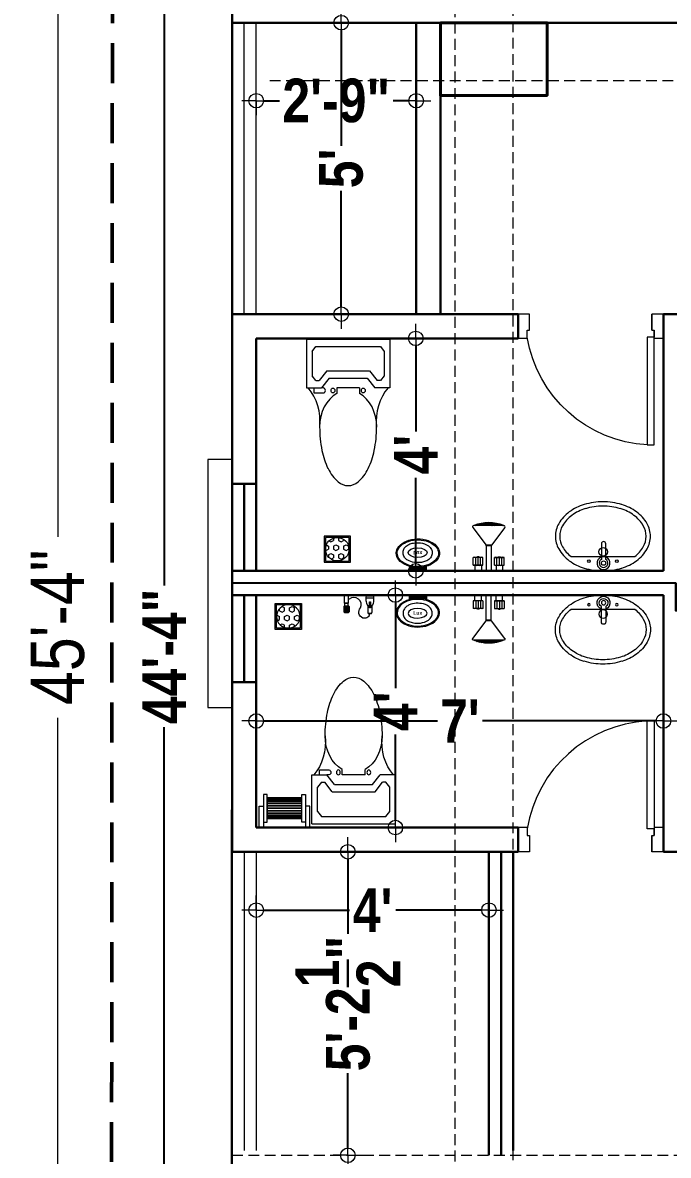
# Model space of a CAD drawing. Header units: inches. Extents: x 64086 to 138972, y -13497 to 16809.
# Drawn here: x 96686.6 to 96819.8, y -10682.4 to -10448.5 of the extents above; entities that cross this region are included whole.
import ezdxf

# ---------------------------------------------------------------- set-up
doc = ezdxf.new("R2010")
doc.units = ezdxf.units.IN
doc.header["$LTSCALE"] = 0.5
doc.header["$MEASUREMENT"] = 0
doc.header["$PDMODE"] = 2
doc.linetypes.add('DASHED', pattern=[0.75, 0.5, -0.25])
doc.layers.get('0').update_dxf_attribs({"lineweight": 13})
for name, color, linetype, lineweight in [('A-TOIL', 6, 'Continuous', 15), ('BEAM 2', 87, 'Continuous', 15), ('Boundary', 6, 'DASHED', 50), ('Column', 1, 'Continuous', 40), ('DIM', 5, 'Continuous', 13), ('e-tv+tel', 5, 'Continuous', 25), ('fixture', 24, 'Continuous', 13), ('fur', 42, 'Continuous', 15), ('FURNITUER', 45, 'Continuous', 15), ('P-BASIN1', 6, 'Continuous', 15), ('P-COMMODE', 6, 'Continuous', 15), ('P-FLOOR-DRAIN', 4, 'Continuous', 15), ('P-SH', 6, 'Continuous', 15), ('P-SHOWER', 7, 'Continuous', 15), ('railing', 30, 'Continuous', 15), ('Raling', 35, 'Continuous', 20), ('TEXT', 7, 'Continuous', 13), ('TEXT-IN', 7, 'Continuous', 15), ('Tree', 94, 'Continuous', 0), ('WALL', 7, 'Continuous', 30), ('WALL-0', 7, 'Continuous', 18), ('Wall_20', 253, 'Continuous', 20)]:
    doc.layers.add(name, color=color, linetype=linetype, lineweight=lineweight)
doc.styles.add('1', font='ARIALN.TTF')
doc.styles.get("Standard").update_dxf_attribs({"font": 'ARIALNB.TTF'})
doc.linetypes.add('BATTING', pattern='A,0.0001,-0.1,[134,ltypeshp.shx,S=0.1,R=0,X=-0.1,Y=0],-0.2,[134,ltypeshp.shx,S=0.1,R=180,X=0.1,Y=0],-0.1', length=0.4001)
doc.dimstyles.new('Column Dim', dxfattribs={"dimtxt": 9, "dimasz": 1.5, "dimexe": 13.25, "dimexo": 11, "dimgap": 1, "dimtad": 0, "dimdec": 1, "dimzin": 0, "dimdsep": 46, "dimlunit": 4, "dimtxsty": 'Standard', "dimblk": 'DIM', "dimcen": 0, "dimse1": 1, "dimse2": 1, "dimclrd": 5, "dimclre": 5, "dimclrt": 7, "dimadec": 0, "dimazin": 0, "dimtfac": 1, "dimtdec": 1, "dimtofl": 0, "dimtmove": 2, "dimatfit": 3, "dimldrblk": 'DIM', "dimfxl": 1, "dimtolj": 1, "dimtzin": 0, "dimarcsym": 0})
doc.dimstyles.new('DIM-1-2', dxfattribs={"dimtxt": 8, "dimasz": 1.75, "dimexe": 3, "dimexo": 2, "dimgap": 3, "dimtad": 0, "dimdec": 0, "dimzin": 3, "dimdsep": 46, "dimlunit": 4, "dimtxsty": '1', "dimblk": 'OBLIQUE', "dimcen": 1, "dimdle": 2, "dimclrd": 256, "dimclre": 256, "dimclrt": 256, "dimadec": 0, "dimazin": 0, "dimtfac": 0.75, "dimtdec": 0, "dimtmove": 1, "dimatfit": 3, "dimldrblk": 'OBLIQUE', "dimfxl": 1, "dimtolj": 1, "dimtzin": 0, "dimlwd": -1, "dimlwe": -1, "dimarcsym": 0})
pattern_1 = [(225, (19362.28457, 30685.39488), (-0.0883883476, 0.0883883476), [])]

# ---------------------------------------------------------------- blocks, each defined once
blk = doc.blocks.new('_Oblique')
at = {"color": 0, "linetype": 'ByBlock', "lineweight": -2}
blk.add_line((-0.5, -0.5), (0.5, 0.5), dxfattribs=at)
blk = doc.blocks.new('*D553')
at = {"layer": 'Defpoints', "color": 0, "lineweight": 30, "ltscale": 3, "transparency": 16777216}
for p in [(96729.86, -10301.34), (96693.86, -10845.36), (96705.83, -10845.36)]:
    blk.add_point(p, dxfattribs=at)
at = {"layer": 'TEXT', "ltscale": 3, "transparency": 16777216}
for p, q in [((96693.86, -10299.34), (96693.86, -10554.67)), ((96695.86, -10301.34), (96690.86, -10301.34)), ((96693.86, -10847.36), (96693.86, -10592.04)), ((96695.86, -10845.36), (96690.86, -10845.36))]:
    blk.add_line(p, q, dxfattribs=at)
at = {"layer": 'TEXT', "ltscale": 3, "transparency": 16777216, "xscale": 1.75, "yscale": 1.75, "zscale": 1.75}
for p, rotation in [((96693.86, -10301.34), 90), ((96693.86, -10845.36), 270)]:
    blk.add_blockref('_Oblique', p, dxfattribs=dict(at, rotation=rotation))
at = {"layer": 'TEXT', "ltscale": 3, "transparency": 16777216, "insert": (96693.86, -10573.35), "char_height": 11, "attachment_point": 5, "rotation": 90, "style": '1'}
blk.add_mtext('\\A1;45\'-4"', dxfattribs=at)
blk = doc.blocks.new('toilet d')
at = {"layer": 'railing'}
for p, q in [((98951.72, -21113.88), (98951.72, -21091.64)), ((98951.72, -21091.64), (98953.15, -21091.64)), ((98953.15, -21091.64), (98953.15, -21113.88)), ((98925.06, -21118.64), (98925.06, -21113.64)), ((98927, -21113.64), (98925.06, -21113.64)), ((98926.96, -21113.88), (98926.96, -21115.31)), ((98926.96, -21113.88), (98926.96, -21115.31)), ((98953.15, -21113.88), (98951.72, -21113.88)), ((98955.06, -21113.64), (98953.15, -21113.64)), ((98953.15, -21113.88), (98953.15, -21115.31)), ((98953.15, -21115.31), (98953.15, -21113.88)), ((98955.06, -21113.64), (98955.06, -21118.64)), ((98926.96, -21115.31), (98927.44, -21115.31)), ((98927.44, -21115.31), (98927.44, -21118.64)), ((98927.44, -21115.31), (98927.44, -21118.64)), ((98952.68, -21115.31), (98952.68, -21118.64)), ((98952.68, -21118.64), (98952.68, -21115.31)), ((98952.68, -21115.31), (98953.15, -21115.31)), ((98927.44, -21118.64), (98925.06, -21118.64)), ((98955.06, -21118.64), (98952.68, -21118.64))]:
    blk.add_line(p, q, dxfattribs=at)
blk.add_arc((98953.17, -21118.15), 26.55, 93.112, 170.7406, dxfattribs=at)
blk = doc.blocks.new('p-basin11')
at = {"lineweight": 13}
for p, q in [((-0.49, 4.45), (-0.49, 0.85)), ((0.5, 0.86), (0.5, 4.45)), ((-7.44, 1.49), (7.15, 1.49))]:
    blk.add_line(p, q, dxfattribs=at)
for centre, radius in [((-0.08, 2.58), 0.99), ((-3.35, 0.44), 0.298), ((0, 0), 0.495), ((3.06, 0.44), 0.298)]:
    blk.add_circle(centre, radius, dxfattribs=at)
for centre, radius, start, end in [((-1.18, 2.6), 11.33, 106.7647, 126.0274), ((-0.15, -0.85), 14.92, 90, 106.7647), ((-0.15, -0.85), 13.93, 90, 106.7647), ((-0.15, -0.85), 13.93, 90, 106.7647), ((-0.15, -0.85), 14.92, 73.2353, 90), ((-0.15, -0.85), 13.93, 73.2353, 90), ((-0.15, -0.85), 13.93, 73.2353, 90), ((0.89, 2.6), 11.33, 53.9726, 73.2353), ((-2.77, 4.78), 8.63, 126.0274, 150.3366), ((-2.77, 4.78), 7.64, 126.0274, 150.3366), ((-2.77, 4.78), 7.64, 126.0274, 150.3366), ((-1.18, 2.6), 10.34, 106.7647, 126.0274), ((-1.18, 2.6), 10.34, 106.7647, 126.0274), ((0.89, 2.6), 10.34, 53.9726, 73.2353), ((0.89, 2.6), 10.34, 53.9726, 73.2353), ((2.48, 4.78), 7.64, 29.6634, 53.9726), ((2.48, 4.78), 8.63, 29.6634, 53.9726), ((-5.2, 6.16), 5.84, 150.3366, 180), ((-5.2, 6.16), 4.85, 150.3366, 180), ((-5.2, 6.16), 4.85, 150.3366, 180), ((4.9, 6.16), 4.85, 0, 29.6634), ((4.9, 6.16), 4.85, 360, 29.6634), ((4.9, 6.16), 5.84, 0, 29.6634), ((-5.2, 6.16), 5.84, 180, 209.6634), ((-5.2, 6.16), 4.85, 180, 209.6634), ((4.9, 6.16), 4.85, 330.3366, 0), ((4.9, 6.16), 5.84, 330.3366, 0), ((-2.77, 7.54), 8.63, 209.6634, 233.9726), ((-2.77, 7.54), 7.64, 209.6634, 232.3), ((0, 4.45), 0.495, 0, 180), ((2.48, 7.54), 7.64, 307.7, 330.3366), ((2.48, 7.54), 8.63, 306.0274, 330.3366), ((-1.18, 9.72), 11.33, 233.9726, 253.2353), ((0, 0), 1.48, 109.6514, 70.3603), ((0, 0), 0.99, 120.3431, 59.7554), ((0.89, 9.72), 11.33, 286.7647, 306.0274), ((-0.15, 13.16), 14.92, 253.2353, 270), ((-0.15, 13.16), 14.92, 270, 286.7647)]:
    blk.add_arc(centre, radius, start, end, dxfattribs=at)
blk = doc.blocks.new('pp-sh')
at = {"ltscale": 0.01}
h = blk.add_hatch(dxfattribs=at)
h.set_pattern_fill('ANSI31', color=256, style=0)
h.set_pattern_definition(pattern_1)
h.paths.add_polyline_path([(18743.58, 25839.35), (18749.1, 25839.35, 0.199471)])
h = blk.add_hatch(dxfattribs=at)
h.set_pattern_fill('ANSI31', color=256, style=0)
h.set_pattern_definition(pattern_1)
h.paths.add_polyline_path([(18745.89, 25835.65), (18746.8, 25835.65, -0.163612), (18746.84, 25835.78), (18745.84, 25835.78, -0.163612)])
for p, q in [((18743.4, 25839), (18745.84, 25835.78)), ((18749.1, 25839.35), (18743.58, 25839.35)), ((18749.28, 25839), (18746.84, 25835.78)), ((18746.84, 25835.78), (18745.84, 25835.78)), ((18746.8, 25835.65), (18745.89, 25835.65)), ((18745.89, 25835.65), (18745.89, 25831.13)), ((18746.8, 25835.65), (18746.8, 25831.13)), ((18745.28, 25833.51), (18743.51, 25833.51)), ((18743.51, 25832.08), (18743.51, 25833.51)), ((18745.28, 25832.08), (18743.51, 25832.08)), ((18743.8, 25832.04), (18743.8, 25831.13)), ((18743.95, 25832.08), (18743.95, 25833.51)), ((18744.54, 25833.62), (18744.26, 25833.62)), ((18744.26, 25833.59), (18744.26, 25833.62)), ((18744.4, 25833.59), (18744.4, 25833.62)), ((18744.4, 25832.08), (18744.4, 25833.51)), ((18744.54, 25833.59), (18744.54, 25833.62)), ((18744.84, 25832.08), (18744.84, 25833.51)), ((18744.99, 25832.04), (18744.99, 25831.13)), ((18745.28, 25832.08), (18745.28, 25833.51)), ((18747.4, 25832.08), (18747.4, 25833.51)), ((18747.4, 25833.51), (18749.17, 25833.51)), ((18747.4, 25832.08), (18749.17, 25832.08)), ((18747.69, 25832.04), (18747.69, 25831.13)), ((18747.84, 25832.08), (18747.84, 25833.51)), ((18748.15, 25833.59), (18748.15, 25833.62)), ((18748.15, 25833.62), (18748.42, 25833.62)), ((18748.29, 25833.59), (18748.29, 25833.62)), ((18748.29, 25832.08), (18748.29, 25833.51)), ((18748.42, 25833.59), (18748.42, 25833.62)), ((18748.73, 25832.08), (18748.73, 25833.51)), ((18748.88, 25832.04), (18748.88, 25831.13)), ((18749.17, 25832.08), (18749.17, 25833.51)), ((18748.88, 25831.13), (18743.8, 25831.13)), ((18746.8, 25831.13), (18745.89, 25831.13))]:
    blk.add_line(p, q, dxfattribs=at)
for centre, radius, start, end in [((18743.58, 25839.13), 0.222, 90, 216.0286), ((18746.34, 25832.71), 7.19, 67.4384, 112.5616), ((18749.1, 25839.13), 0.222, 323.9714, 90), ((18745.67, 25835.65), 0.222, 0, 37.1678), ((18747.02, 25835.65), 0.222, 142.8322, 180), ((18743.73, 25832.87), 0.68, 70.9882, 109.0118), ((18743.73, 25832.72), 0.68, 250.9882, 289.0118), ((18743.73, 25833.55), 0, 152.3346, 180), ((18744.4, 25832.37), 1.22, 68.7379, 111.2621), ((18744.18, 25832.87), 0.68, 70.9882, 109.0118), ((18744.18, 25832.72), 0.68, 250.9882, 289.0118), ((18744.62, 25832.87), 0.68, 70.9882, 109.0118), ((18744.62, 25832.72), 0.68, 250.9882, 289.0118), ((18745.06, 25832.87), 0.68, 70.9882, 109.0118), ((18745.06, 25832.72), 0.68, 250.9882, 289.0118), ((18747.62, 25832.87), 0.68, 70.9882, 109.0118), ((18747.62, 25832.72), 0.68, 250.9882, 289.0118), ((18748.29, 25832.37), 1.22, 68.7379, 111.2621), ((18748.06, 25832.87), 0.68, 70.9882, 109.0118), ((18748.06, 25832.72), 0.68, 250.9882, 289.0118), ((18748.51, 25832.87), 0.68, 70.9882, 109.0118), ((18748.51, 25832.72), 0.68, 250.9882, 289.0118), ((18748.95, 25832.87), 0.68, 70.9882, 109.0118), ((18748.95, 25832.72), 0.68, 250.9882, 289.0118), ((18748.95, 25833.55), 0, 0, 27.6654)]:
    blk.add_arc(centre, radius, start, end, dxfattribs=at)
blk = doc.blocks.new('RY')
at = {"layer": 'fixture'}
for p, q in [((227073.05, -59649.09), (227072.37, -59649.09)), ((227073.05, -59649.32), (227072.43, -59649.32)), ((227073.05, -59649.54), (227072.48, -59649.54)), ((227073.05, -59649.76), (227072.52, -59649.76)), ((227073.05, -59649.98), (227072.56, -59649.98)), ((227073.05, -59650.2), (227072.59, -59650.2)), ((227073.05, -59650.42), (227072.61, -59650.42)), ((227073.05, -59650.64), (227072.62, -59650.64)), ((227073.05, -59651.08), (227072.62, -59651.08)), ((227073.05, -59650.86), (227072.63, -59650.86)), ((227073.05, -59652.62), (227073.05, -59649.09)), ((227072.39, -59652.62), (227073.05, -59652.62)), ((227073.05, -59652.4), (227072.45, -59652.4)), ((227073.05, -59652.18), (227072.49, -59652.18)), ((227073.05, -59651.96), (227072.54, -59651.96)), ((227073.05, -59651.74), (227072.57, -59651.74)), ((227073.05, -59651.52), (227072.59, -59651.52)), ((227073.05, -59651.3), (227072.61, -59651.3))]:
    blk.add_line(p, q, dxfattribs=at)
at = {"layer": 'fixture', "color": 37}
blk.add_ellipse((227069.56, -59650.94), major_axis=(0.03, 1.96), ratio=0.508227, dxfattribs=at)
at = {"layer": 'fixture'}
for points, knots in [([(227069.67, -59655.34), (227070.14, -59655.34), (227070.61, -59655.17), (227071.49, -59654.46), (227071.88, -59653.92), (227072.44, -59652.6), (227072.61, -59651.83), (227072.64, -59650.26), (227072.52, -59649.46), (227072.02, -59648.09), (227071.65, -59647.51), (227070.8, -59646.71), (227070.32, -59646.49), (227069.39, -59646.39), (227068.91, -59646.52), (227068.01, -59647.13), (227067.6, -59647.62), (227066.98, -59648.88), (227066.78, -59649.63), (227066.67, -59651.2), (227066.76, -59652), (227067.19, -59653.43), (227067.53, -59654.05), (227068.36, -59654.94), (227068.83, -59655.21), (227069.42, -59655.33), (227069.54, -59655.34), (227069.67, -59655.34)], [0, 0, 0, 0, 0.512242, 0.512242, 1.024485, 1.024485, 1.536727, 1.536727, 2.04897, 2.04897, 2.561212, 2.561212, 3.073455, 3.073455, 3.585697, 3.585697, 4.09794, 4.09794, 4.610182, 4.610182, 5.122425, 5.122425, 5.634667, 5.634667, 6.14691, 6.14691, 6.283185, 6.283185, 6.283185, 6.283185]), ([(227069.67, -59655.14), (227070.05, -59655.14), (227070.44, -59655.01), (227071.19, -59654.47), (227071.55, -59654.05), (227072.1, -59652.97), (227072.3, -59652.32), (227072.46, -59650.96), (227072.43, -59650.24), (227072.15, -59648.92), (227071.9, -59648.32), (227071.27, -59647.37), (227070.89, -59647.03), (227070.12, -59646.65), (227069.74, -59646.59), (227068.97, -59646.73), (227068.58, -59646.93), (227067.86, -59647.63), (227067.53, -59648.13), (227067.07, -59649.31), (227066.93, -59650), (227066.89, -59651.43), (227067, -59652.18), (227067.43, -59653.43), (227067.73, -59653.96), (227068.41, -59654.72), (227068.79, -59654.96), (227069.34, -59655.12), (227069.5, -59655.14), (227069.67, -59655.14)], [0, 0, 0, 0, 0.466932, 0.466932, 0.933864, 0.933864, 1.400796, 1.400796, 1.867727, 1.867727, 2.334659, 2.334659, 2.801591, 2.801591, 3.268523, 3.268523, 3.735455, 3.735455, 4.202387, 4.202387, 4.669318, 4.669318, 5.165008, 5.165008, 5.62593, 5.62593, 6.080806, 6.080806, 6.283185, 6.283185, 6.283185, 6.283185])]:
    blk.add_open_spline(points, degree=3, knots=knots, dxfattribs=at)
at = {"layer": 'fixture', "color": 37}
blk.add_open_spline([(227069.6, -59647.92), (227069.34, -59647.91), (227069.09, -59647.98), (227068.25, -59648.39), (227067.93, -59648.94), (227067.55, -59650.04), (227067.47, -59650.66), (227067.53, -59651.62), (227067.59, -59651.97), (227067.78, -59652.58), (227067.9, -59652.86), (227068.21, -59653.33), (227068.41, -59653.53), (227068.88, -59653.84), (227069.16, -59653.93), (227069.74, -59653.97), (227070.04, -59653.9), (227070.53, -59653.65), (227070.73, -59653.47), (227071.05, -59653.09), (227071.17, -59652.88), (227071.47, -59652.22), (227071.57, -59651.72), (227071.64, -59650.73), (227071.6, -59650.22), (227071.4, -59649.43), (227071.28, -59649.13), (227070.94, -59648.58), (227070.71, -59648.32), (227070.17, -59648.01), (227069.9, -59647.92), (227069.6, -59647.92)], degree=3, knots=[0, 0, 0, 0, 0.251826, 0.251826, 0.981976, 0.981976, 1.712126, 1.712126, 2.138681, 2.138681, 2.508948, 2.508948, 2.825837, 2.825837, 3.120106, 3.120106, 3.414376, 3.414376, 3.708645, 3.708645, 4.002915, 4.002915, 4.608496, 4.608496, 5.214077, 5.214077, 5.606251, 5.606251, 5.998425, 5.998425, 6.283185, 6.283185, 6.283185, 6.283185], dxfattribs=at)
at = {"layer": 'fixture', "color": 37, "text_generation_flag": 4}
blk.add_text('Lux ', height=0.75, rotation=90, dxfattribs=at).set_placement((227069.24, -59651.81))
blk = doc.blocks.new('*X21')
at = {"color": 0}
for p, q in [((350.31, 2158.03), (350.62, 2158.57)), ((350.62, 2158.57), (351.25, 2158.57)), ((351.56, 2158.03), (351.25, 2158.57)), ((348.86, 2156.4), (349.37, 2156.4)), ((349.22, 2157.49), (349.37, 2157.49)), ((349.37, 2156.4), (349.69, 2156.94)), ((349.69, 2156.94), (349.37, 2157.49)), ((350.62, 2157.49), (350.31, 2158.03)), ((350.31, 2155.86), (350.62, 2156.4)), ((350.62, 2157.49), (351.25, 2157.49)), ((350.62, 2156.4), (351.25, 2156.4)), ((351.25, 2157.49), (351.56, 2158.03)), ((351.56, 2155.86), (351.25, 2156.4)), ((352.19, 2156.94), (352.5, 2157.49)), ((352.5, 2156.4), (352.19, 2156.94)), ((352.5, 2157.49), (353.12, 2157.49)), ((352.5, 2156.4), (353.12, 2156.4)), ((353.12, 2156.4), (353.44, 2156.94)), ((353.44, 2156.94), (353.12, 2157.49)), ((349, 2155.32), (349.37, 2155.32)), ((349.69, 2154.78), (349.37, 2155.32)), ((349.51, 2154.48), (349.69, 2154.78)), ((350.62, 2155.32), (350.31, 2155.86)), ((350.41, 2153.86), (350.62, 2154.24)), ((350.62, 2155.32), (351.25, 2155.32)), ((350.62, 2154.24), (351.25, 2154.24)), ((351.25, 2155.32), (351.56, 2155.86)), ((351.56, 2153.7), (351.25, 2154.24)), ((351.56, 2153.69), (351.56, 2153.7)), ((352.19, 2154.78), (352.5, 2155.32)), ((352.5, 2154.24), (352.19, 2154.78)), ((352.5, 2155.32), (353.12, 2155.32)), ((352.5, 2154.24), (352.92, 2154.24)), ((353.43, 2154.79), (353.12, 2155.32))]:
    blk.add_line(p, q, dxfattribs=at)
blk = doc.blocks.new('P-FLOOR')
at = {"layer": 'P-FLOOR-DRAIN'}
for points in [[(-2.08, 5.48), (-2.08, 0.98), (2.42, 0.98), (2.42, 5.48)], [(-1.85, 5.25), (-1.85, 1.2), (2.2, 1.2), (2.2, 5.25)]]:
    blk.add_lwpolyline(points, close=True, dxfattribs=at)
blk.add_circle((0.17, 3.23), 2.02, dxfattribs=at)
at = {"layer": 'P-FLOOR-DRAIN', "xscale": 0.8, "yscale": 0.8, "zscale": 0.8, "rotation": 270}
blk.add_blockref('*X21', (-1724.74, 284.25), dxfattribs=at)
blk = doc.blocks.new('A$C3B0820DD')
at = {"layer": 'A-TOIL'}
for p, q in [((0, 26.47), (0, 17.65)), ((0, 26.47), (15.1, 26.47)), ((1.03, 24.26), (1.72, 25.14)), ((1.72, 25.14), (13.38, 25.14)), ((13.38, 25.14), (14.07, 24.26)), ((15.1, 26.47), (15.1, 17.65)), ((1.03, 24.26), (1.03, 19.85)), ((14.07, 24.26), (14.07, 19.85)), ((3.69, 20.73), (2.32, 18.97)), ((3.69, 20.73), (11.41, 20.73)), ((11.41, 20.73), (12.78, 18.97)), ((1.72, 18.97), (1.03, 19.85)), ((1.72, 18.97), (2.32, 18.97)), ((4.12, 19.41), (2.74, 17.65)), ((4.12, 19.41), (10.98, 19.41)), ((10.98, 19.41), (12.35, 17.65)), ((13.38, 18.97), (12.78, 18.97)), ((14.07, 19.85), (13.38, 18.97)), ((0, 17.65), (2.74, 17.65)), ((1.37, 17.65), (1.37, 16.76)), ((1.37, 16.76), (3.09, 16.76)), ((3.09, 17.65), (2.74, 17.65)), ((5.49, 17.65), (5.49, 16.65)), ((9.61, 17.65), (5.49, 17.65)), ((9.61, 17.65), (9.61, 16.65)), ((15.1, 17.65), (12.35, 17.65))]:
    blk.add_line(p, q, dxfattribs=at)
for centre, major_axis, start_param, end_param in [((-3.71, 11.66), (0, 7.94), 4.576272, 5.566047), ((7.55, 10.59), (0, 6.62), 0.411517, 1.570796), ((3.09, 17.2), (0, 0.441), 3.141593, 6.283185), ((4.8, 17.2), (0, 0.441), 4.712389, 10.995574), ((7.55, 10.59), (0, 6.62), -1.570796, -0.411517), ((10.29, 17.2), (0, 0.441), 4.712389, 10.995574), ((18.81, 11.66), (0, 7.94), 0.717138, 1.706913), ((15.53, 10.59), (0, 16.88), 1.570797, 1.824118), ((-0.44, 10.59), (0, 16.88), 4.459068, 4.712388), ((11.59, 9.28), (0, 11.65), 1.824118, 2.129396), ((3.5, 9.28), (0, 11.65), 4.153789, 4.459067), ((9.11, 7.28), (0, 7.88), 2.129396, 2.556312), ((5.99, 7.28), (0, 7.88), 3.726874, 4.153789), ((7.55, 4.25), (0, 4.25), 2.556313, 3.141592), ((7.55, 4.25), (0, 4.25), 3.141593, 3.726873)]:
    blk.add_ellipse(centre, major_axis=major_axis, ratio=0.777778, start_param=start_param, end_param=end_param, dxfattribs=at)
blk = doc.blocks.new('TISSUE-2')
at = {"color": 11}
for points in [[(-2.88, 0), (-3.49, 0), (-3.49, -2.95), (-2.88, -2.95)], [(2.88, 0), (3.49, 0), (3.49, -2.95), (2.88, -2.95)], [(-2.38, -4.57), (-2.88, -4.57), (-2.88, -0.73), (-2.38, -0.73)], [(2.38, -4.57), (2.88, -4.57), (2.88, -0.73), (2.38, -0.73)]]:
    blk.add_lwpolyline(points, close=True, dxfattribs=at)
mesh = blk.add_polymesh((2, 13), dxfattribs=at)
for k, corner in enumerate([(2.38, -4.08), (2.38, -3.99, 0.33), (2.38, -3.83, 0.63), (2.38, -3.6, 0.89), (2.38, -3.32, 1.08), (2.38, -3, 1.2), (2.38, -2.65, 1.25), (2.38, -2.31, 1.2), (2.38, -1.99, 1.08), (2.38, -1.71, 0.89), (2.38, -1.48, 0.63), (2.38, -1.32, 0.33), (2.38, -1.23), (-2.38, -4.08), (-2.38, -3.99, 0.33), (-2.38, -3.83, 0.63), (-2.38, -3.6, 0.89), (-2.38, -3.32, 1.08), (-2.38, -3, 1.2), (-2.38, -2.65, 1.25), (-2.38, -2.31, 1.2), (-2.38, -1.99, 1.08), (-2.38, -1.71, 0.89), (-2.38, -1.48, 0.63), (-2.38, -1.32, 0.33), (-2.38, -1.23)]):
    mesh.set_mesh_vertex(divmod(k, 13), corner)
blk = doc.blocks.new('P-SH')
at = {"layer": 'Tree', "lineweight": 9}
for p, q in [((-82, 8.1), (-76.9, 13.2)), ((-82, 8.1), (-82, -24.9)), ((-78.5, 11.6), (-50.4, 11.6)), ((-76.9, 13.2), (-51.9, 13.2)), ((-52, 30.6), (-76.8, 30.6)), ((-54.4, 28.7), (-74.4, 28.7)), ((-46.8, 8.1), (-51.9, 13.2)), ((-46.8, 8.1), (-46.8, -24.9)), ((113.4, 64), (62.6, 64)), ((84.8, 13.2), (74.2, 13.2)), ((75.3, 13.2), (75.3, -31.2)), ((101.7, 13.2), (91.2, 13.2)), ((100.7, 13.2), (100.7, -31.2)), ((-82, -24.9), (-76.9, -30)), ((-78.5, -28.4), (-50.4, -28.4)), ((-76.9, -30), (-51.9, -30)), ((-46.8, -24.9), (-51.9, -30)), ((94.3, -37.6), (81.6, -37.6))]:
    blk.add_line(p, q, dxfattribs=at)
at = {"layer": 'Tree', "lineweight": 0}
for p, q in [((-80.8, 9.3), (-80.8, -26.1)), ((-78.5, 11.7), (-78.5, -28.4)), ((-78.5, 10.5), (-78.5, -27.2)), ((-74.4, 11.6), (-74.4, -28.4)), ((-72, 11.6), (-72, -28.4)), ((-65.6, 11.6), (-65.6, -28.4)), ((-63.2, 11.6), (-63.2, -28.4)), ((-56.8, 11.6), (-56.8, -28.4)), ((-54.5, 11.6), (-54.5, -28.4)), ((-50.4, 11.7), (-50.4, -28.4)), ((-48, 9.3), (-48, -26.1))]:
    blk.add_line(p, q, dxfattribs=at)
at = {"layer": 'Tree', "linetype": 'BATTING', "lineweight": 0, "ltscale": 0.05}
for p, q in [((-45.7, 56.8), (-52, 56.8)), ((85.3, -43.3), (85.3, -37.6))]:
    blk.add_line(p, q, dxfattribs=at)
at = {"layer": 'Tree', "lineweight": 9}
blk.add_lwpolyline([(-76.8, 30.6), (-76.8, 83.1), (-52, 83.1), (-52, 30.6)], dxfattribs=at)
blk.add_lwpolyline([(113.4, 43.4), (113.4, 70.4, 0.414214), (107, 76.7), (68.9, 76.7, 0.414214), (62.6, 70.4), (62.6, 43.4)], format="xyb", dxfattribs=at)
at = {"layer": 'Tree', "lineweight": 0}
for points in [[(-74.4, 13.2), (-74.4, 30.6)], [(-54.4, 30.6), (-54.4, 13.2)]]:
    blk.add_lwpolyline(points, dxfattribs=at)
at = {"layer": 'Tree', "linetype": 'BATTING', "lineweight": 0, "ltscale": 0.05}
blk.add_lwpolyline([(85.3, -43.3, -0.444808), (41.8, -66.2, -0.536293), (27.6, -0.8, 0.793827), (-45.7, 56.8, 2.054494)], format="xyb", dxfattribs=at)
at = {"layer": 'Tree', "lineweight": 0}
blk.add_lwpolyline([(91.2, 0.1), (84.8, 0.1), (84.8, 38.2), (91.2, 38.2)], close=True, dxfattribs=at)
at = {"layer": 'Tree', "lineweight": 9}
for centre, radius, start, end in [((115.6, 46.5), 53.1, 176.64288, 220.60591), ((60.4, 46.5), 53.1, 319.39409, 3.35712), ((81.6, -31.2), 6.35, 180, 270), ((94.3, -31.2), 6.35, 270, 0)]:
    blk.add_arc(centre, radius, start, end, dxfattribs=at)
blk = doc.blocks.new('DIM')
at = {"layer": 'DIM'}
for q in [(0, 2), (-2, 0), (0, -2), (2, 0)]:
    blk.add_line((0, 0), q, dxfattribs=at)
blk.add_circle((0, 0), 1, dxfattribs=at)
blk = doc.blocks.new('*D559')
at = {"layer": 'Defpoints', "color": 0, "lineweight": 30, "ltscale": 15, "transparency": 16777216}
for p in [(96729.83, -10313.34), (96715.82, -10845.36), (96729.83, -10845.36)]:
    blk.add_point(p, dxfattribs=at)
at = {"layer": 'TEXT-IN', "color": 5, "lineweight": -2, "ltscale": 15, "transparency": 16777216}
for p, q in [((96715.82, -10314.84), (96715.82, -10564.71)), ((96715.82, -10843.86), (96715.82, -10593.98))]:
    blk.add_line(p, q, dxfattribs=at)
at = {"layer": 'TEXT-IN', "color": 5, "lineweight": -2, "ltscale": 15, "transparency": 16777216, "xscale": 1.5, "yscale": 1.5, "zscale": 1.5}
for p, rotation in [((96715.82, -10313.34), 90), ((96715.82, -10845.36), 270)]:
    blk.add_blockref('DIM', p, dxfattribs=dict(at, rotation=rotation))
at = {"layer": 'TEXT-IN', "color": 7, "ltscale": 15, "transparency": 16777216, "insert": (96715.82, -10579.35), "char_height": 9, "attachment_point": 5, "rotation": 90}
blk.add_mtext('\\A1;44\'-4"', dxfattribs=at)
blk = doc.blocks.new('*D578')
at = {"layer": 'Defpoints', "color": 0, "lineweight": 30, "ltscale": 15, "transparency": 16777216}
for p in [(96818.83, -10592.68), (96734.83, -10599.68), (96818.83, -10599.68)]:
    blk.add_point(p, dxfattribs=at)
at = {"layer": 'WALL', "color": 5, "lineweight": -2, "ltscale": 15, "transparency": 16777216}
for p, q in [((96736.33, -10592.68), (96772.19, -10592.68)), ((96817.33, -10592.68), (96781.48, -10592.68))]:
    blk.add_line(p, q, dxfattribs=at)
at = {"layer": 'WALL', "color": 5, "lineweight": -2, "ltscale": 15, "transparency": 16777216, "xscale": 1.5, "yscale": 1.5, "zscale": 1.5, "rotation": 180}
blk.add_blockref('DIM', (96734.83, -10592.68), dxfattribs=at)
at = {"layer": 'WALL', "color": 5, "lineweight": -2, "ltscale": 15, "transparency": 16777216, "xscale": 1.5, "yscale": 1.5, "zscale": 1.5}
blk.add_blockref('DIM', (96818.83, -10592.68), dxfattribs=at)
at = {"layer": 'WALL', "color": 7, "lineweight": 30, "ltscale": 15, "transparency": 16777216, "insert": (96776.83, -10592.68), "char_height": 9, "attachment_point": 5}
blk.add_mtext("\\A1;7'", dxfattribs=at)
blk = doc.blocks.new('*D579')
at = {"layer": 'Defpoints', "color": 0, "lineweight": 30, "ltscale": 15, "transparency": 16777216}
for p in [(96753.72, -10619.68), (96753.72, -10682.36), (96753.72, -10682.36)]:
    blk.add_point(p, dxfattribs=at)
at = {"layer": 'WALL', "color": 5, "lineweight": -2, "ltscale": 15, "transparency": 16777216}
for p, q in [((96753.72, -10621.18), (96753.72, -10636.65)), ((96753.72, -10680.86), (96753.72, -10665.38))]:
    blk.add_line(p, q, dxfattribs=at)
at = {"layer": 'WALL', "color": 5, "lineweight": -2, "ltscale": 15, "transparency": 16777216, "xscale": 1.5, "yscale": 1.5, "zscale": 1.5}
for p, rotation in [((96753.72, -10619.68), 90), ((96753.72, -10682.36), 270)]:
    blk.add_blockref('DIM', p, dxfattribs=dict(at, rotation=rotation))
at = {"layer": 'WALL', "color": 7, "lineweight": 30, "ltscale": 15, "transparency": 16777216, "insert": (96753.72, -10651.02), "char_height": 9, "attachment_point": 5, "rotation": 90}
blk.add_mtext('\\A1;5\'-2{\\H1x;\\S1/2;}"', dxfattribs=at)
blk = doc.blocks.new('*D580')
at = {"layer": 'Defpoints', "color": 0, "lineweight": 30, "ltscale": 15, "transparency": 16777216}
for p in [(96734.83, -10625.1), (96782.83, -10625.1), (96734.83, -10631.73)]:
    blk.add_point(p, dxfattribs=at)
at = {"layer": 'WALL', "color": 5, "lineweight": -2, "ltscale": 15, "transparency": 16777216}
for p, q in [((96736.33, -10631.73), (96754.06, -10631.73)), ((96781.33, -10631.73), (96763.61, -10631.73))]:
    blk.add_line(p, q, dxfattribs=at)
at = {"layer": 'WALL', "color": 5, "lineweight": -2, "ltscale": 15, "transparency": 16777216, "xscale": 1.5, "yscale": 1.5, "zscale": 1.5, "rotation": 180}
blk.add_blockref('DIM', (96734.83, -10631.73), dxfattribs=at)
at = {"layer": 'WALL', "color": 5, "lineweight": -2, "ltscale": 15, "transparency": 16777216, "xscale": 1.5, "yscale": 1.5, "zscale": 1.5}
blk.add_blockref('DIM', (96782.83, -10631.73), dxfattribs=at)
at = {"layer": 'WALL', "color": 7, "lineweight": 30, "ltscale": 15, "transparency": 16777216, "insert": (96758.83, -10631.73), "char_height": 9, "attachment_point": 5}
blk.add_mtext("\\A1;4'", dxfattribs=at)
blk = doc.blocks.new('*D581')
at = {"layer": 'Defpoints', "color": 0, "lineweight": 30, "ltscale": 15, "transparency": 16777216}
for p in [(96775.83, -10566.68), (96763.53, -10614.68), (96775.83, -10614.68)]:
    blk.add_point(p, dxfattribs=at)
at = {"layer": 'WALL', "color": 5, "lineweight": -2, "ltscale": 15, "transparency": 16777216}
for p, q in [((96763.53, -10568.18), (96763.53, -10585.91)), ((96763.53, -10613.18), (96763.53, -10595.45))]:
    blk.add_line(p, q, dxfattribs=at)
at = {"layer": 'WALL', "color": 5, "lineweight": -2, "ltscale": 15, "transparency": 16777216, "xscale": 1.5, "yscale": 1.5, "zscale": 1.5}
for p, rotation in [((96763.53, -10566.68), 90), ((96763.53, -10614.68), 270)]:
    blk.add_blockref('DIM', p, dxfattribs=dict(at, rotation=rotation))
at = {"layer": 'WALL', "color": 7, "lineweight": 30, "ltscale": 15, "transparency": 16777216, "insert": (96763.53, -10590.68), "char_height": 9, "attachment_point": 5, "rotation": 90}
blk.add_mtext("\\A1;4'", dxfattribs=at)
blk = doc.blocks.new('*D582')
at = {"layer": 'Defpoints', "color": 0, "lineweight": 30, "ltscale": 15, "transparency": 16777216}
for p in [(96767.95, -10513.68), (96767.74, -10561.68), (96767.95, -10561.68)]:
    blk.add_point(p, dxfattribs=at)
at = {"layer": 'WALL', "color": 5, "lineweight": -2, "ltscale": 15, "transparency": 16777216}
for p, q in [((96767.74, -10515.18), (96767.74, -10532.91)), ((96767.74, -10560.18), (96767.74, -10542.45))]:
    blk.add_line(p, q, dxfattribs=at)
at = {"layer": 'WALL', "color": 5, "lineweight": -2, "ltscale": 15, "transparency": 16777216, "xscale": 1.5, "yscale": 1.5, "zscale": 1.5}
for p, rotation in [((96767.74, -10513.68), 90), ((96767.74, -10561.68), 270)]:
    blk.add_blockref('DIM', p, dxfattribs=dict(at, rotation=rotation))
at = {"layer": 'WALL', "color": 7, "lineweight": 30, "ltscale": 15, "transparency": 16777216, "insert": (96767.74, -10537.68), "char_height": 9, "attachment_point": 5, "rotation": 90}
blk.add_mtext("\\A1;4'", dxfattribs=at)
blk = doc.blocks.new('*D585')
at = {"layer": 'Defpoints', "color": 0, "lineweight": 30, "ltscale": 15, "transparency": 16777216}
for p in [(96751.33, -10448.5), (96751.33, -10508.68), (96752.35, -10508.68)]:
    blk.add_point(p, dxfattribs=at)
at = {"layer": 'WALL', "color": 5, "lineweight": -2, "ltscale": 15, "transparency": 16777216}
for p, q in [((96752.35, -10450), (96752.35, -10473.95)), ((96752.35, -10507.18), (96752.35, -10483.22))]:
    blk.add_line(p, q, dxfattribs=at)
at = {"layer": 'WALL', "color": 5, "lineweight": -2, "ltscale": 15, "transparency": 16777216, "xscale": 1.5, "yscale": 1.5, "zscale": 1.5}
for p, rotation in [((96752.35, -10448.5), 90), ((96752.35, -10508.68), 270)]:
    blk.add_blockref('DIM', p, dxfattribs=dict(at, rotation=rotation))
at = {"layer": 'WALL', "color": 7, "lineweight": 30, "ltscale": 15, "transparency": 16777216, "insert": (96752.35, -10478.59), "char_height": 9, "attachment_point": 5, "rotation": 90}
blk.add_mtext("\\A1;5'", dxfattribs=at)
blk = doc.blocks.new('*D586')
at = {"layer": 'Defpoints', "color": 0, "lineweight": 30, "ltscale": 15, "transparency": 16777216}
for p in [(96734.83, -10452.58), (96767.83, -10452.58), (96734.83, -10464.61)]:
    blk.add_point(p, dxfattribs=at)
at = {"layer": 'WALL', "color": 5, "lineweight": -2, "ltscale": 15, "transparency": 16777216}
for p, q in [((96736.33, -10464.61), (96739.6, -10464.61)), ((96766.33, -10464.61), (96763.07, -10464.61))]:
    blk.add_line(p, q, dxfattribs=at)
at = {"layer": 'WALL', "color": 5, "lineweight": -2, "ltscale": 15, "transparency": 16777216, "xscale": 1.5, "yscale": 1.5, "zscale": 1.5, "rotation": 180}
blk.add_blockref('DIM', (96734.83, -10464.61), dxfattribs=at)
at = {"layer": 'WALL', "color": 5, "lineweight": -2, "ltscale": 15, "transparency": 16777216, "xscale": 1.5, "yscale": 1.5, "zscale": 1.5}
blk.add_blockref('DIM', (96767.83, -10464.61), dxfattribs=at)
at = {"layer": 'WALL', "color": 7, "lineweight": 30, "ltscale": 15, "transparency": 16777216, "insert": (96751.33, -10464.61), "char_height": 9, "attachment_point": 5}
blk.add_mtext('\\A1;2\'-9"', dxfattribs=at)

msp = doc.modelspace()

# ---------------------------------------------------------------- linework, layer by layer
at = {"layer": 'BEAM 2', "linetype": 'DASHED', "ltscale": 9}
for p, q in [((96775.83, -10825.36), (96775.83, -10313.34)), ((96787.83, -10845.36), (96787.83, -10417.36)), ((97802.98, -10460.49), (96736.98, -10460.49)), ((96729.83, -10682.36), (97904.83, -10682.36))]:
    msp.add_line(p, q, dxfattribs=at)
at = {"layer": 'Boundary', "color": 1, "ltscale": 33}
msp.add_lwpolyline([(97905.27, -10264.28), (98048.86, -10869.27), (96704.86, -10869.36), (96705.27, -10265.36), (97905.27, -10264.28)], dxfattribs=at)
at = {"layer": 'Column'}
msp.add_lwpolyline([(96772.83, -10448.5), (96772.83, -10463.5), (96794.83, -10463.5), (96794.83, -10448.5)], close=True, dxfattribs=at)
msp.add_lwpolyline([(96772.83, -10448.5), (96772.83, -10463.5), (96794.83, -10463.5), (96794.83, -10448.5)], close=True, dxfattribs=at)
at = {"layer": 'e-tv+tel', "lineweight": 30}
for p, q in [((96767.83, -10508.68), (96767.83, -10448.5)), ((96772.83, -10508.68), (96772.83, -10448.5)), ((96729.83, -10561.68), (96729.83, -10543.68)), ((96732.33, -10543.68), (96732.33, -10561.68)), ((96734.83, -10543.68), (96734.83, -10561.68)), ((96729.83, -10584.68), (96729.83, -10566.68)), ((96732.33, -10584.68), (96732.33, -10566.68)), ((96734.83, -10584.68), (96734.83, -10566.68)), ((96782.83, -10619.68), (96782.83, -10682.36)), ((96785.33, -10619.68), (96785.33, -10682.36)), ((96787.83, -10619.68), (96787.83, -10681.36))]:
    msp.add_line(p, q, dxfattribs=at)
at = {"layer": 'FURNITUER', "lineweight": 30, "ltscale": 15}
for points in [[(96729.83, -10319.34), (97240.26, -10319.2), (97241.11, -10445.59), (97313.92, -10446.26), (97313.08, -10617.25), (97240.02, -10616.71), (97240.02, -10570.77), (96968.07, -10570.77), (96968.07, -10569.88), (96821.37, -10569.88), (96821.37, -10564.2), (96729.83, -10564.18), (96729.86, -10319.34)], [(96729.81, -10564.18), (96821.37, -10564.2), (96821.37, -10569.88), (96968.07, -10569.88), (96968.07, -10570.77), (96970.83, -10570.77), (97240.02, -10570.77), (97240.02, -10616.71), (97242.82, -10616.71), (97242.62, -10845.16), (96729.63, -10845.16), (96729.83, -10564.18)]]:
    msp.add_lwpolyline(points, dxfattribs=at)
at = {"layer": 'P-BASIN1', "lineweight": 40}
msp.add_lwpolyline([(96772.83, -10448.5), (96772.83, -10463.5), (96794.83, -10463.5), (96794.83, -10448.5)], close=True, dxfattribs=at)
at = {"layer": 'Raling'}
for p, q in [((96729.83, -10507.18), (96729.83, -10448.5)), ((96732.33, -10508.68), (96732.33, -10448.5)), ((96734.83, -10508.68), (96734.83, -10448.5)), ((96729.83, -10619.68), (96729.83, -10681.36)), ((96732.33, -10619.68), (96732.33, -10681.36)), ((96734.83, -10619.68), (96734.83, -10681.36)), ((96732.33, -10680.86), (96732.33, -10681.36)), ((96734.83, -10680.86), (96734.83, -10681.36))]:
    msp.add_line(p, q, dxfattribs=at)
at = {"layer": 'WALL', "color": 0, "ltscale": 3}
for p, q in [((96729.83, -10448.5), (96729.83, -10443.49)), ((96772.83, -10448.5), (96729.83, -10448.5)), ((96787.83, -10448.5), (96970.83, -10448.5)), ((96729.83, -10543.68), (96729.83, -10508.68)), ((96788.83, -10508.68), (96729.83, -10508.68)), ((96788.83, -10513.68), (96788.83, -10508.68)), ((96823.83, -10508.68), (96818.83, -10508.68)), ((96818.83, -10513.68), (96818.83, -10508.68)), ((96734.83, -10543.68), (96734.83, -10513.68)), ((96788.83, -10513.68), (96734.83, -10513.68)), ((96818.83, -10561.68), (96818.83, -10513.68)), ((96734.83, -10543.68), (96729.83, -10543.68)), ((96729.83, -10561.68), (96729.83, -10566.68)), ((96734.83, -10561.68), (96729.83, -10561.68)), ((96818.83, -10561.68), (96734.83, -10561.68)), ((96734.83, -10566.68), (96729.83, -10566.68)), ((96818.83, -10566.68), (96734.83, -10566.68)), ((96818.83, -10566.68), (96818.83, -10614.68)), ((96729.83, -10584.68), (96729.83, -10614.68)), ((96734.83, -10584.68), (96729.83, -10584.68)), ((96734.83, -10584.68), (96734.83, -10614.68)), ((96729.83, -10619.68), (96729.83, -10613.18)), ((96788.83, -10614.68), (96734.83, -10614.68)), ((96788.83, -10614.68), (96788.83, -10619.68)), ((96818.83, -10614.68), (96818.83, -10619.68)), ((96788.83, -10619.68), (96729.83, -10619.68)), ((96823.83, -10619.68), (96818.83, -10619.68))]:
    msp.add_line(p, q, dxfattribs=at)
at = {"layer": 'Wall_20'}
msp.add_lwpolyline([(96729.83, -10543.68), (96729.83, -10538.68), (96724.83, -10538.68), (96724.83, -10584.9), (96724.83, -10589.9), (96729.83, -10589.9)], dxfattribs=at)

# ---------------------------------------------------------------- block references
at = {"layer": 'fur', "ltscale": 2, "xscale": 1.496879999991506, "yscale": 1.496879999991506, "zscale": 1.496880000004208, "rotation": 180}
msp.add_blockref('TISSUE-2', (96740.65, -10614.68), dxfattribs=at)
at = {"layer": 'P-BASIN1', "xscale": 0.9000000000232831, "yscale": 0.8999999999941792, "zscale": 0.8999999999999773}
msp.add_blockref('p-basin11', (96806.47, -10560.09), dxfattribs=at)
at = {"layer": 'P-BASIN1', "xscale": -0.9000000000232831, "yscale": 0.8999999999941792, "zscale": 0.8999999999999773, "rotation": 180}
msp.add_blockref('p-basin11', (96806.47, -10568.27), dxfattribs=at)
at = {"layer": 'P-COMMODE', "xscale": 1.142307692440227, "yscale": 1.142307692265604, "zscale": 1.142307692307668}
msp.add_blockref('A$C3B0820DD', (96745.16, -10544.08), dxfattribs=at)
at = {"layer": 'P-COMMODE', "xscale": -1.142307692440227, "yscale": 1.142307692265604, "zscale": 1.142307692307668, "rotation": 180}
msp.add_blockref('A$C3B0820DD', (96746.29, -10583.65), dxfattribs=at)
at = {"layer": 'P-FLOOR-DRAIN', "linetype": 'Continuous', "xscale": 1.199999999953434, "yscale": 1.199999999982538, "zscale": 1.200000000000045}
msp.add_blockref('P-FLOOR', (96751.34, -10561.09), dxfattribs=at)
at = {"layer": 'P-FLOOR-DRAIN', "linetype": 'Continuous', "xscale": -1.199999999953434, "yscale": 1.199999999982538, "zscale": 1.200000000000045, "rotation": 180}
msp.add_blockref('P-FLOOR', (96741.24, -10567.22), dxfattribs=at)
at = {"layer": 'P-SH', "xscale": 0.03175000002374873, "yscale": 0.03175000002374873, "zscale": 0.03175000002374873}
msp.add_blockref('P-SH', (96755.47, -10569.32), dxfattribs=at)
at = {"layer": 'P-SHOWER', "xscale": 1.125, "yscale": 1.125, "zscale": 1.125}
msp.add_blockref('pp-sh', (75693.16, -39621.61, -703.04), dxfattribs=at)
at = {"layer": 'P-SHOWER', "xscale": -1.125, "yscale": 1.125, "zscale": 1.125, "rotation": 180}
msp.add_blockref('pp-sh', (75693.16, 18493.25, -703.04), dxfattribs=at)
at = {"layer": 'railing', "xscale": -1, "rotation": 180}
msp.add_blockref('toilet d', (-2136.22, -31627.32), dxfattribs=at)
at = {"layer": 'railing'}
msp.add_blockref('toilet d', (-2136.22, 10498.96), dxfattribs=at)
at = {"layer": 'WALL-0', "rotation": 270}
msp.add_blockref('RY', (156419.05, 216511.63, -703.04), dxfattribs=at)
at = {"layer": 'WALL-0', "xscale": -1, "rotation": 270}
msp.add_blockref('RY', (156419.05, -237639.99, -703.04), dxfattribs=at)

# ---------------------------------------------------------------- dimensions: what is measured, and where the dimension line sits
at = {"layer": 'TEXT', "color": 0, "ltscale": 3}
dim = msp.add_linear_dim(base=(96693.86, -10845.36), p1=(96729.86, -10301.34), p2=(96705.83, -10845.36), angle=90, dimstyle='DIM-1-2', override={"dimtxt": 11, "dimfxl": 2, "dimfxlon": 1}, dxfattribs=at)
dim.commit()
dim.dimension.update_dxf_attribs({"geometry": '*D553', "text_midpoint": (96693.86, -10573.35)})
at = {"layer": 'TEXT-IN', "ltscale": 15}
dim = msp.add_linear_dim(base=(96715.82, -10845.36), p1=(96729.83, -10313.34), p2=(96729.83, -10845.36), angle=90, dimstyle='Column Dim', override={"dimfxl": 4}, dxfattribs=at)
dim.commit()
dim.dimension.update_dxf_attribs({"geometry": '*D559', "text_midpoint": (96715.82, -10579.35)})
at = {"layer": 'WALL', "lineweight": 30, "ltscale": 15}
for base, p1, p2, picture, middle in [((96752.35, -10508.68), (96751.33, -10448.5), (96751.33, -10508.68), '*D585', (96752.35, -10478.59)), ((96767.74, -10561.68), (96767.95, -10513.68), (96767.95, -10561.68), '*D582', (96767.74, -10537.68)), ((96763.53, -10614.68), (96775.83, -10566.68), (96775.83, -10614.68), '*D581', (96763.53, -10590.68)), ((96753.72, -10682.36), (96753.72, -10619.68), (96753.72, -10682.36), '*D579', (96753.72, -10651.02))]:
    dim = msp.add_linear_dim(base=base, p1=p1, p2=p2, angle=90, dimstyle='Column Dim', override={"dimfxl": 4}, dxfattribs=at)
    dim.commit()
    dim.dimension.update_dxf_attribs({"geometry": picture, "text_midpoint": middle})
for base, p1, p2, picture, middle in [((96734.83, -10464.61), (96767.83, -10452.58), (96734.83, -10452.58), '*D586', (96751.33, -10464.61)), ((96818.83, -10592.68), (96734.83, -10599.68), (96818.83, -10599.68), '*D578', (96776.83, -10592.68)), ((96734.83, -10631.73), (96782.83, -10625.1), (96734.83, -10625.1), '*D580', (96758.83, -10631.73))]:
    dim = msp.add_linear_dim(base=base, p1=p1, p2=p2, dimstyle='Column Dim', override={"dimfxl": 4}, dxfattribs=at)
    dim.commit()
    dim.dimension.update_dxf_attribs({"geometry": picture, "text_midpoint": middle})

doc.saveas('drawing.dxf')
